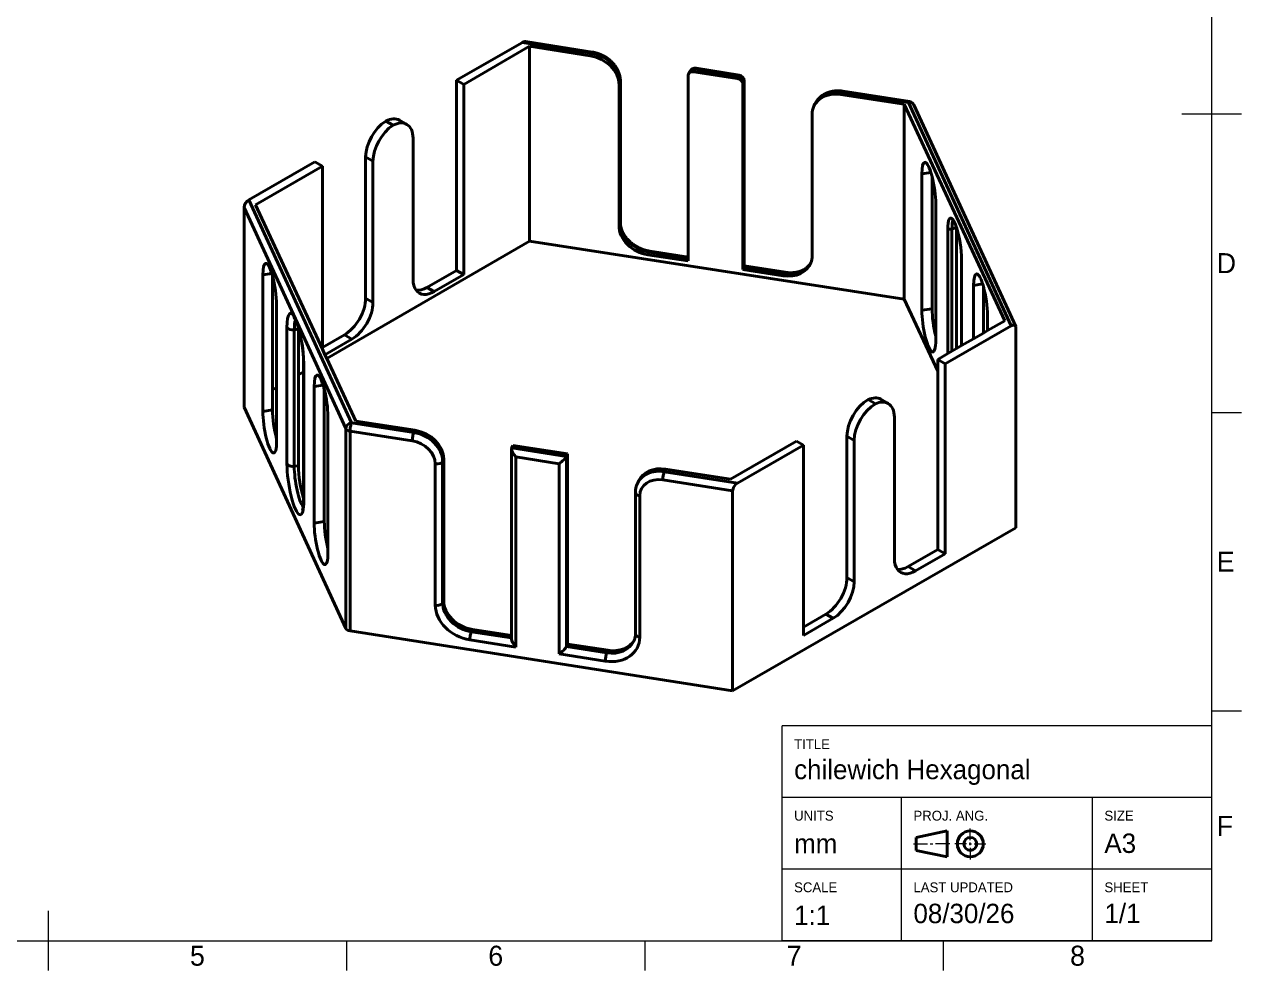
# Model space of a CAD drawing. Header units: millimetres. Extents: x 15 to 415, y 5 to 292.
# Drawn here: x 211 to 415, y 5 to 163.5 of the extents above; entities that cross this region are included whole.
import ezdxf

# ---------------------------------------------------------------- set-up
doc = ezdxf.new("R2010")
doc.units = ezdxf.units.MM
doc.layers.add('Border', color=7, linetype='Continuous')
doc.layers.add('Geometries', color=7, linetype='Continuous')
doc.styles.add('Shapr0', font='txt', dxfattribs={"height": 3.3495})
doc.styles.add('Shapr10', font='txt', dxfattribs={"height": 3.3495})
doc.styles.add('Shapr11', font='txt', dxfattribs={"height": 3.3495})
doc.styles.add('Shapr13', font='txt', dxfattribs={"height": 3.3495})
doc.styles.add('Shapr14', font='txt', dxfattribs={"height": 3.3495})
doc.styles.add('Shapr2', font='txt', dxfattribs={"height": 3.3495})
doc.styles.add('Shapr3', font='txt', dxfattribs={"height": 3.3495})
doc.styles.add('Shapr4', font='txt', dxfattribs={"height": 3.3495})
doc.styles.add('Shapr40', font='txt', dxfattribs={"height": 3.3495})
doc.styles.add('Shapr5', font='txt', dxfattribs={"height": 3.3495})
doc.styles.add('Shapr6', font='txt', dxfattribs={"height": 3.3495})
doc.styles.add('Shapr7', font='txt', dxfattribs={"height": 3.3495})
doc.styles.add('Shapr8', font='txt', dxfattribs={"height": 3.3495})
doc.styles.add('Shapr9', font='txt', dxfattribs={"height": 3.3495})

# ---------------------------------------------------------------- blocks, each defined once
blk = doc.blocks.new('*U19')
at = {"layer": 'Border', "linetype": 'Continuous', "lineweight": 15}
for p, q in [((410, 46), (338, 46)), ((338, 10), (338, 46)), ((410, 10), (410, 46)), ((410, 34), (338, 34)), ((358, 10), (358, 34)), ((390, 10), (390, 34)), ((369.53, 26.88), (369.53, 28.83)), ((360, 26.23), (362.38, 26.23)), ((362.82, 26.23), (363.25, 26.23)), ((366.07, 26.23), (363.68, 26.23)), ((368.88, 26.23), (366.93, 26.23)), ((369.32, 26.23), (369.75, 26.23)), ((369.53, 26.02), (369.53, 26.45)), ((369.53, 25.58), (369.53, 23.63)), ((370.18, 26.23), (372.13, 26.23)), ((410, 22), (338, 22)), ((410, 10), (338, 10))]:
    blk.add_line(p, q, dxfattribs=at)
at = {"layer": 'Border', "linetype": 'Continuous', "lineweight": 40}
for p, q in [((360.43, 27.32), (365.63, 28.4)), ((360.43, 27.32), (360.43, 25.15)), ((365.63, 28.4), (365.63, 24.07)), ((360.43, 25.15), (365.63, 24.07))]:
    blk.add_line(p, q, dxfattribs=at)
for radius in [2.17, 1.08]:
    blk.add_circle((369.53, 26.23), radius, dxfattribs=at)

msp = doc.modelspace()

# ---------------------------------------------------------------- linework, layer by layer
at = {"layer": 'Border', "linetype": 'Continuous', "lineweight": 15}
for p, q in [((410, 10), (410, 287)), ((405, 148.5), (415, 148.5)), ((410, 98.5), (415, 98.5)), ((410, 48.5), (415, 48.5)), ((215, 15), (215, 5)), ((20, 10), (410, 10)), ((265, 10), (265, 5)), ((315, 10), (315, 5)), ((365, 10), (365, 5))]:
    msp.add_line(p, q, dxfattribs=at)
at = {"layer": 'Geometries', "linetype": 'Continuous', "lineweight": 40}
for p, q in [((294.483, 160.485), (283.431, 154.132)), ((295.677, 159.818), (284.627, 153.438)), ((306.029, 158.683), (294.483, 160.485)), ((306.184, 158.854), (294.967, 160.605)), ((305.826, 158.248), (295.677, 159.818)), ((295.677, 159.818), (295.677, 127.158)), ((305.826, 158.248), (306.029, 158.683)), ((322.5, 155.578), (322.306, 155.164)), ((323.406, 155.971), (323.212, 155.558)), ((330.457, 154.437), (323.212, 155.558)), ((330.646, 154.841), (323.406, 155.971)), ((330.8, 155.013), (323.56, 156.142)), ((283.431, 154.132), (284.627, 153.438)), ((283.431, 154.132), (283.431, 122.289)), ((284.627, 153.438), (284.627, 121.595)), ((310.856, 153.847), (310.655, 153.418)), ((310.655, 153.418), (310.655, 129.74)), ((310.856, 130.169), (310.856, 153.847)), ((310.891, 130.319), (310.891, 153.998)), ((322.247, 124.504), (322.247, 154.891)), ((330.457, 154.437), (330.646, 154.841)), ((331.611, 153.874), (331.423, 153.471)), ((331.423, 122.444), (331.423, 153.471)), ((331.611, 122.847), (331.611, 153.874)), ((331.646, 123.037), (331.646, 154.025)), ((348.022, 152.129), (347.844, 151.748)), ((358.462, 150.105), (347.844, 151.748)), ((359.162, 150.391), (348.022, 152.129)), ((359.316, 150.562), (348.177, 152.301)), ((343.494, 150.167), (343.313, 149.779)), ((358.462, 150.105), (358.462, 117.445)), ((375.285, 113.856), (358.462, 150.105)), ((376.361, 113.005), (359.162, 150.391)), ((377.13, 112.909), (360.07, 149.992)), ((272.783, 146.595), (271.561, 147.304)), ((275.109, 146.744), (273.892, 147.45)), ((343.014, 148.412), (343.014, 124.734)), ((276.142, 120.778), (276.142, 144.457)), ((269.424, 140.578), (268.195, 141.291)), ((268.195, 117.613), (268.195, 141.291)), ((259.691, 140.486), (248.639, 134.133)), ((260.939, 139.762), (249.715, 133.282)), ((259.691, 140.486), (260.939, 139.762)), ((260.939, 139.762), (260.939, 109.36)), ((269.424, 116.9), (269.424, 140.578)), ((362.919, 138.698), (361.406, 138.466)), ((361.406, 138.466), (361.406, 115.604)), ((363.125, 137.982), (363.125, 115.868)), ((256.421, 114.153), (247.821, 132.846)), ((247.821, 132.846), (247.821, 99.37)), ((248.639, 134.133), (265.838, 96.747)), ((249.715, 133.282), (260.939, 109.097)), ((363.735, 133.458), (363.735, 111.29)), ((310.655, 129.74), (310.856, 130.169)), ((366.458, 129.235), (365.741, 129.125)), ((365.741, 129.125), (365.741, 108.345)), ((366.458, 108.759), (366.458, 129.235)), ((367.201, 109.188), (367.201, 129.521)), ((295.677, 127.158), (261.669, 107.524)), ((358.462, 117.445), (295.677, 127.158)), ((315.683, 125.333), (315.485, 124.91)), ((315.485, 124.91), (322.247, 123.864)), ((322.247, 124.308), (315.683, 125.333)), ((322.247, 124.504), (315.837, 125.504)), ((322.247, 124.308), (322.247, 124.504)), ((322.247, 123.864), (322.247, 124.308)), ((331.611, 122.847), (331.423, 122.444)), ((338.184, 121.398), (331.423, 122.444)), ((338.369, 121.792), (331.611, 122.847)), ((338.523, 121.964), (331.646, 123.037)), ((331.646, 122.969), (331.646, 123.037)), ((368.07, 124.117), (368.07, 109.69)), ((252.467, 121.761), (250.966, 121.531)), ((250.966, 121.531), (250.966, 98.669)), ((252.595, 102.284), (252.595, 121.33)), ((283.431, 122.289), (278.471, 119.437)), ((284.627, 121.595), (279.677, 118.737)), ((283.431, 122.289), (284.627, 121.595)), ((338.184, 121.398), (338.369, 121.792)), ((278.471, 119.437), (279.677, 118.737)), ((371.59, 120.016), (370.076, 119.784)), ((370.076, 119.784), (370.076, 110.848)), ((371.724, 119.565), (371.724, 111.8)), ((253.276, 116.52), (253.276, 102.678)), ((268.195, 117.613), (269.424, 116.9)), ((364.061, 105.381), (358.462, 117.445)), ((363.125, 115.868), (361.406, 115.604)), ((372.405, 114.775), (372.405, 112.193)), ((255.009, 89.88), (255.009, 112.745)), ((256.93, 112.44), (256.232, 112.333)), ((256.232, 112.333), (256.232, 89.471)), ((264.872, 95.782), (256.421, 114.153)), ((256.93, 104.787), (256.93, 112.44)), ((365.309, 106.652), (376.361, 113.005)), ((372.405, 112.193), (375.285, 113.856)), ((377.179, 112.658), (377.179, 79.182)), ((260.939, 109.36), (264.652, 111.494)), ((261.37, 108.168), (265.889, 110.776)), ((265.889, 110.776), (264.652, 111.494)), ((363.735, 111.29), (363.735, 110.596)), ((368.07, 109.69), (370.076, 110.848)), ((370.076, 110.848), (371.724, 111.8)), ((371.724, 111.8), (372.405, 112.193)), ((260.939, 109.36), (260.939, 109.097)), ((260.939, 109.097), (261.37, 108.168)), ((261.37, 108.168), (261.669, 107.524)), ((364.061, 107.375), (365.741, 108.345)), ((365.741, 108.345), (366.458, 108.759)), ((366.458, 108.759), (367.201, 109.188)), ((367.201, 109.188), (368.07, 109.69)), ((257.799, 106.765), (257.799, 105.289)), ((257.832, 106.617), (257.832, 83.755)), ((261.669, 107.524), (266.538, 97.033)), ((364.061, 107.375), (365.309, 106.652)), ((364.061, 105.381), (364.061, 107.375)), ((365.309, 106.652), (365.309, 74.808)), ((257.799, 105.289), (256.93, 104.787)), ((256.93, 89.578), (256.93, 104.787)), ((257.799, 105.289), (257.799, 84.14)), ((364.061, 75.532), (364.061, 105.381)), ((253.276, 102.678), (252.595, 102.284)), ((252.595, 98.919), (252.595, 102.284)), ((253.276, 102.678), (253.276, 94.096)), ((261.067, 103.068), (259.565, 102.838)), ((259.565, 102.838), (259.565, 79.976)), ((261.265, 80.237), (261.265, 102.371)), ((352.394, 100.639), (353.616, 99.931)), ((355.77, 99.99), (354.543, 100.702)), ((247.821, 99.37), (264.872, 62.306)), ((252.595, 98.919), (250.966, 98.669)), ((261.875, 97.826), (261.875, 75.679)), ((265.838, 96.747), (276.27, 95.119)), ((266.538, 97.033), (276.448, 95.499)), ((356.805, 74.003), (356.805, 97.702)), ((253.276, 94.096), (253.276, 93.658)), ((264.872, 62.306), (264.872, 95.782)), ((276.009, 93.745), (265.577, 95.373)), ((265.577, 95.373), (265.577, 61.896)), ((276.27, 95.119), (276.448, 95.499)), ((348.858, 94.516), (348.858, 70.837)), ((350.073, 93.811), (348.858, 94.516)), ((292.646, 92.379), (292.646, 61.15)), ((292.869, 92.959), (292.681, 92.557)), ((292.681, 92.557), (301.852, 91.126)), ((292.869, 92.959), (302.045, 91.54)), ((329.323, 87.32), (340.373, 93.699)), ((330.517, 86.653), (341.569, 93.006)), ((340.373, 93.699), (341.569, 93.006)), ((341.569, 93.006), (341.569, 62.546)), ((350.073, 70.133), (350.073, 93.811)), ((279.87, 66.198), (279.87, 89.876)), ((281.278, 90.67), (281.097, 90.283)), ((281.097, 90.283), (281.097, 66.604)), ((281.278, 66.991), (281.278, 90.67)), ((293.385, 91.033), (293.385, 59.19)), ((300.626, 89.903), (293.385, 91.033)), ((300.626, 58.06), (300.626, 89.903)), ((302.045, 91.54), (301.852, 91.126)), ((301.852, 91.126), (301.852, 59.283)), ((302.045, 91.54), (302.045, 59.696)), ((256.93, 89.578), (256.232, 89.471)), ((318.466, 88.999), (318.263, 88.565)), ((318.263, 88.565), (330.517, 86.653)), ((318.466, 88.999), (329.323, 87.32)), ((313.935, 87.031), (313.735, 86.603)), ((329.699, 85.366), (318.002, 87.191)), ((257.799, 84.14), (257.799, 83.903)), ((257.799, 83.903), (257.799, 83.902)), ((313.402, 85.085), (313.402, 61.407)), ((314.141, 84.528), (314.141, 60.85)), ((329.699, 85.366), (329.699, 51.89)), ((261.265, 80.237), (259.565, 79.976)), ((329.699, 51.89), (377.179, 79.182)), ((261.875, 75.679), (261.875, 74.964)), ((359.111, 72.674), (364.061, 75.532)), ((364.061, 75.532), (365.309, 74.808)), ((365.309, 74.808), (360.348, 71.957)), ((359.111, 72.674), (360.348, 71.957)), ((348.858, 70.837), (350.073, 70.133)), ((281.097, 66.604), (281.278, 66.991)), ((345.323, 64.713), (341.569, 62.546)), ((341.569, 61.162), (346.529, 64.014)), ((346.529, 64.014), (345.323, 64.713)), ((265.577, 61.896), (329.699, 51.89)), ((286.108, 62.162), (285.924, 61.769)), ((285.924, 61.769), (292.646, 60.72)), ((292.646, 61.15), (286.108, 62.162)), ((341.569, 62.546), (341.569, 61.162)), ((293.385, 59.19), (285.663, 60.395)), ((292.646, 61.15), (292.646, 60.72)), ((292.646, 60.72), (292.646, 60.535)), ((302.045, 59.696), (301.852, 59.283)), ((301.852, 59.283), (308.609, 58.228)), ((302.045, 59.696), (308.807, 58.65)), ((308.348, 56.854), (300.626, 58.06)), ((308.609, 58.228), (308.807, 58.65))]:
    msp.add_line(p, q, dxfattribs=at)
at = {"layer": 'Geometries', "linetype": 'Continuous', "lineweight": 40, "flags": 128}
for points in [[(310.891, 153.998), (310.891, 154.015), (310.891, 154.045), (310.89, 154.074), (310.889, 154.104), (310.888, 154.134), (310.887, 154.163), (310.886, 154.193), (310.884, 154.222), (310.882, 154.252), (310.88, 154.282), (310.878, 154.311), (310.875, 154.341), (310.873, 154.371), (310.87, 154.4), (310.866, 154.43), (310.863, 154.46), (310.859, 154.49), (310.855, 154.519), (310.851, 154.549), (310.847, 154.579), (310.842, 154.609), (310.837, 154.639), (310.832, 154.668), (310.827, 154.698), (310.821, 154.728), (310.815, 154.758), (310.809, 154.788), (310.803, 154.817), (310.796, 154.847), (310.79, 154.877), (310.783, 154.907), (310.776, 154.936), (310.768, 154.966), (310.761, 154.996), (310.753, 155.025), (310.745, 155.055), (310.736, 155.085), (310.728, 155.114), (310.719, 155.144), (310.71, 155.174), (310.701, 155.203), (310.692, 155.233), (310.682, 155.262), (310.672, 155.292), (310.662, 155.321), (310.652, 155.35), (310.641, 155.38), (310.63, 155.409), (310.619, 155.438), (310.608, 155.468), (310.597, 155.497), (310.585, 155.526), (310.573, 155.555), (310.561, 155.584), (310.549, 155.613), (310.536, 155.642), (310.523, 155.671), (310.51, 155.7), (310.497, 155.729), (310.484, 155.758), (310.47, 155.787), (310.456, 155.815), (310.442, 155.844), (310.428, 155.872), (310.414, 155.901), (310.399, 155.929), (310.384, 155.958), (310.369, 155.986), (310.354, 156.014), (310.338, 156.042), (310.323, 156.07), (310.307, 156.098), (310.29, 156.126), (310.274, 156.154), (310.258, 156.182), (310.241, 156.21), (310.224, 156.237), (310.207, 156.265), (310.189, 156.293), (310.172, 156.32), (310.154, 156.347), (310.136, 156.375), (310.118, 156.402), (310.1, 156.429), (310.081, 156.456), (310.063, 156.483), (310.044, 156.509), (310.024, 156.536), (310.005, 156.563), (309.986, 156.589), (309.966, 156.616), (309.946, 156.642), (309.926, 156.668), (309.906, 156.694), (309.885, 156.72), (309.865, 156.746), (309.844, 156.772), (309.823, 156.798), (309.802, 156.823), (309.781, 156.849), (309.759, 156.874), (309.737, 156.899), (309.716, 156.925), (309.694, 156.95), (309.671, 156.975), (309.649, 156.999), (309.626, 157.024), (309.604, 157.049), (309.581, 157.073), (309.558, 157.097), (309.535, 157.122), (309.511, 157.146), (309.488, 157.17), (309.464, 157.194), (309.44, 157.217), (309.416, 157.241), (309.392, 157.264), (309.367, 157.288), (309.343, 157.311), (309.318, 157.334), (309.293, 157.357), (309.268, 157.38), (309.243, 157.403), (309.218, 157.425), (309.193, 157.448), (309.167, 157.47), (309.141, 157.492), (309.115, 157.514), (309.089, 157.536), (309.063, 157.558), (309.037, 157.579), (309.011, 157.601), (308.984, 157.622), (308.957, 157.643), (308.93, 157.664), (308.903, 157.685), (308.876, 157.706), (308.849, 157.726), (308.822, 157.747), (308.794, 157.767), (308.766, 157.787), (308.739, 157.807), (308.711, 157.827), (308.683, 157.847), (308.654, 157.866), (308.626, 157.886), (308.598, 157.905), (308.569, 157.924), (308.541, 157.943), (308.512, 157.961), (308.483, 157.98), (308.454, 157.998), (308.425, 158.017), (308.396, 158.035), (308.366, 158.053), (308.337, 158.07), (308.307, 158.088), (308.278, 158.106), (308.248, 158.123), (308.218, 158.14), (308.188, 158.157), (308.158, 158.174), (308.128, 158.19), (308.098, 158.207), (308.067, 158.223), (308.037, 158.239), (308.006, 158.255), (307.976, 158.271), (307.945, 158.286), (307.914, 158.302), (307.883, 158.317), (307.852, 158.332), (307.821, 158.347), (307.79, 158.361), (307.759, 158.376), (307.727, 158.39), (307.696, 158.405), (307.664, 158.419), (307.633, 158.432), (307.601, 158.446), (307.569, 158.459), (307.537, 158.473), (307.506, 158.486), (307.474, 158.499), (307.442, 158.511), (307.41, 158.524), (307.377, 158.536), (307.345, 158.548), (307.313, 158.56), (307.281, 158.572), (307.248, 158.584), (307.216, 158.595), (307.183, 158.606), (307.151, 158.617), (307.118, 158.628), (307.085, 158.639), (307.053, 158.649), (307.02, 158.66), (306.987, 158.67), (306.954, 158.68), (306.921, 158.689), (306.888, 158.699), (306.855, 158.708), (306.822, 158.717), (306.789, 158.726), (306.756, 158.735), (306.723, 158.744), (306.69, 158.752), (306.657, 158.76), (306.623, 158.768), (306.59, 158.776), (306.557, 158.783), (306.524, 158.791), (306.49, 158.798), (306.457, 158.805), (306.423, 158.812), (306.39, 158.818), (306.357, 158.825), (306.323, 158.831), (306.29, 158.837), (306.256, 158.842), (306.223, 158.848), (306.191, 158.853), (306.184, 158.854)], [(348.177, 152.301), (348.158, 152.304), (348.124, 152.309), (348.091, 152.314), (348.057, 152.318), (348.024, 152.323), (347.99, 152.327), (347.957, 152.331), (347.923, 152.335), (347.889, 152.338), (347.856, 152.342), (347.822, 152.345), (347.789, 152.348), (347.755, 152.351), (347.722, 152.353), (347.688, 152.355), (347.655, 152.358), (347.621, 152.36), (347.588, 152.361), (347.554, 152.363), (347.521, 152.364), (347.488, 152.365), (347.454, 152.366), (347.421, 152.367), (347.388, 152.367), (347.354, 152.368), (347.321, 152.368), (347.288, 152.368), (347.255, 152.367), (347.221, 152.367), (347.188, 152.366), (347.155, 152.365), (347.122, 152.364), (347.089, 152.363), (347.056, 152.361), (347.023, 152.359), (346.99, 152.358), (346.958, 152.355), (346.925, 152.353), (346.892, 152.35), (346.859, 152.348), (346.827, 152.345), (346.794, 152.341), (346.762, 152.338), (346.729, 152.334), (346.697, 152.33), (346.664, 152.326), (346.632, 152.322), (346.6, 152.318), (346.568, 152.313), (346.536, 152.308), (346.504, 152.303), (346.472, 152.298), (346.44, 152.292), (346.408, 152.287), (346.377, 152.281), (346.345, 152.275), (346.313, 152.268), (346.282, 152.262), (346.251, 152.255), (346.219, 152.248), (346.188, 152.241), (346.157, 152.234), (346.126, 152.226), (346.095, 152.219), (346.064, 152.211), (346.033, 152.203), (346.003, 152.194), (345.972, 152.186), (345.942, 152.177), (345.911, 152.168), (345.881, 152.159), (345.851, 152.15), (345.821, 152.14), (345.791, 152.13), (345.761, 152.12), (345.731, 152.11), (345.702, 152.1), (345.672, 152.09), (345.643, 152.079), (345.614, 152.068), (345.585, 152.057), (345.556, 152.046), (345.527, 152.034), (345.498, 152.022), (345.469, 152.011), (345.441, 151.999), (345.412, 151.986), (345.384, 151.974), (345.356, 151.961), (345.328, 151.949), (345.3, 151.936), (345.272, 151.922), (345.245, 151.909), (345.217, 151.895), (345.19, 151.882), (345.162, 151.868), (345.135, 151.854), (345.108, 151.839), (345.082, 151.825), (345.055, 151.81), (345.029, 151.796), (345.002, 151.781), (344.976, 151.765), (344.95, 151.75), (344.924, 151.735), (344.898, 151.719), (344.873, 151.703), (344.847, 151.687), (344.822, 151.671), (344.797, 151.654), (344.772, 151.638), (344.747, 151.621), (344.722, 151.604), (344.698, 151.587), (344.673, 151.57), (344.649, 151.552), (344.625, 151.535), (344.601, 151.517), (344.578, 151.499), (344.554, 151.481), (344.531, 151.463), (344.508, 151.445), (344.485, 151.426), (344.462, 151.407), (344.439, 151.389), (344.417, 151.37), (344.394, 151.35), (344.372, 151.331), (344.35, 151.312), (344.328, 151.292), (344.307, 151.272), (344.285, 151.252), (344.264, 151.232), (344.243, 151.212), (344.222, 151.192), (344.201, 151.171), (344.181, 151.15), (344.16, 151.13), (344.14, 151.109), (344.12, 151.088), (344.1, 151.066), (344.081, 151.045), (344.061, 151.023), (344.042, 151.002), (344.023, 150.98), (344.004, 150.958), (343.986, 150.936), (343.967, 150.914), (343.949, 150.892), (343.931, 150.869), (343.913, 150.847), (343.895, 150.824), (343.878, 150.801), (343.86, 150.778), (343.843, 150.755), (343.826, 150.732), (343.81, 150.708), (343.793, 150.685), (343.777, 150.661), (343.761, 150.638), (343.745, 150.614), (343.729, 150.59), (343.714, 150.566), (343.698, 150.542), (343.683, 150.517), (343.668, 150.493), (343.654, 150.468), (343.639, 150.444), (343.625, 150.419), (343.611, 150.394), (343.597, 150.369), (343.583, 150.344), (343.57, 150.319), (343.557, 150.294), (343.544, 150.268), (343.531, 150.243), (343.518, 150.217), (343.509, 150.198)], [(343.509, 150.198), (343.506, 150.192), (343.494, 150.167)], [(315.837, 125.504), (315.821, 125.507), (315.788, 125.512), (315.756, 125.518), (315.724, 125.523), (315.691, 125.529), (315.659, 125.535), (315.626, 125.541), (315.594, 125.547), (315.561, 125.554), (315.529, 125.561), (315.496, 125.567), (315.464, 125.574), (315.431, 125.582), (315.399, 125.589), (315.367, 125.597), (315.334, 125.604), (315.302, 125.612), (315.269, 125.62), (315.237, 125.629), (315.205, 125.637), (315.172, 125.646), (315.14, 125.655), (315.108, 125.664), (315.075, 125.673), (315.043, 125.682), (315.011, 125.691), (314.979, 125.701), (314.947, 125.711), (314.915, 125.721), (314.883, 125.731), (314.851, 125.742), (314.819, 125.752), (314.787, 125.763), (314.755, 125.774), (314.723, 125.785), (314.691, 125.796), (314.659, 125.807), (314.627, 125.819), (314.596, 125.831), (314.564, 125.842), (314.532, 125.854), (314.501, 125.867), (314.469, 125.879), (314.438, 125.892), (314.407, 125.904), (314.375, 125.917), (314.344, 125.93), (314.313, 125.943), (314.282, 125.957), (314.251, 125.97), (314.22, 125.984), (314.189, 125.998), (314.158, 126.012), (314.127, 126.026), (314.096, 126.04), (314.066, 126.055), (314.035, 126.069), (314.005, 126.084), (313.974, 126.099), (313.944, 126.114), (313.914, 126.129), (313.884, 126.145), (313.854, 126.16), (313.824, 126.176), (313.794, 126.192), (313.764, 126.208), (313.734, 126.224), (313.704, 126.24), (313.675, 126.257), (313.645, 126.274), (313.616, 126.29), (313.587, 126.307), (313.558, 126.324), (313.529, 126.341), (313.5, 126.359), (313.471, 126.376), (313.442, 126.394), (313.413, 126.411), (313.385, 126.429), (313.356, 126.447), (313.328, 126.465), (313.3, 126.484), (313.272, 126.502), (313.244, 126.521), (313.216, 126.539), (313.188, 126.558), (313.161, 126.577), (313.133, 126.596), (313.106, 126.616), (313.078, 126.635), (313.051, 126.654), (313.024, 126.674), (312.997, 126.694), (312.97, 126.714), (312.944, 126.733), (312.917, 126.754), (312.891, 126.774), (312.865, 126.794), (312.838, 126.815), (312.812, 126.835), (312.787, 126.856), (312.761, 126.877), (312.735, 126.898), (312.71, 126.919), (312.684, 126.94), (312.659, 126.961), (312.634, 126.982), (312.609, 127.004), (312.585, 127.025), (312.56, 127.047), (312.536, 127.069), (312.511, 127.091), (312.487, 127.113), (312.463, 127.135), (312.439, 127.157), (312.415, 127.18), (312.392, 127.202), (312.369, 127.225), (312.345, 127.247), (312.322, 127.27), (312.299, 127.293), (312.276, 127.316), (312.254, 127.339), (312.231, 127.362), (312.209, 127.385), (312.187, 127.408), (312.165, 127.431), (312.143, 127.455), (312.121, 127.478), (312.1, 127.502), (312.079, 127.526), (312.057, 127.55), (312.037, 127.573), (312.016, 127.597), (311.995, 127.621), (311.975, 127.646), (311.954, 127.67), (311.934, 127.694), (311.914, 127.718), (311.894, 127.743), (311.875, 127.767), (311.855, 127.792), (311.836, 127.816), (311.817, 127.841), (311.798, 127.866), (311.779, 127.891), (311.761, 127.915), (311.742, 127.94), (311.724, 127.965), (311.706, 127.99), (311.688, 128.016), (311.671, 128.041), (311.653, 128.066), (311.636, 128.091), (311.619, 128.117), (311.602, 128.142), (311.585, 128.168), (311.569, 128.193), (311.552, 128.219), (311.536, 128.244), (311.52, 128.27), (311.505, 128.296), (311.489, 128.321), (311.474, 128.347), (311.458, 128.373), (311.443, 128.399), (311.428, 128.425), (311.414, 128.451), (311.399, 128.477), (311.385, 128.503), (311.371, 128.529), (311.357, 128.555), (311.344, 128.581), (311.33, 128.607), (311.317, 128.633), (311.304, 128.66), (311.291, 128.686), (311.278, 128.712), (311.266, 128.738), (311.253, 128.765), (311.241, 128.791), (311.229, 128.818), (311.218, 128.844), (311.206, 128.87), (311.195, 128.897), (311.184, 128.923), (311.173, 128.95), (311.162, 128.976), (311.152, 129.003), (311.142, 129.029), (311.131, 129.056), (311.122, 129.082), (311.112, 129.109), (311.102, 129.135), (311.093, 129.162), (311.084, 129.189), (311.075, 129.215), (311.067, 129.242), (311.058, 129.268), (311.05, 129.295), (311.042, 129.322), (311.034, 129.348), (311.026, 129.375), (311.019, 129.402), (311.012, 129.428), (311.005, 129.455), (310.998, 129.481), (310.991, 129.508), (310.985, 129.535), (310.979, 129.561), (310.973, 129.588), (310.967, 129.614), (310.961, 129.641), (310.956, 129.667), (310.951, 129.694), (310.946, 129.72), (310.941, 129.747), (310.937, 129.773), (310.933, 129.8), (310.928, 129.826), (310.925, 129.853), (310.921, 129.879), (310.917, 129.906), (310.914, 129.932), (310.911, 129.958), (310.908, 129.985), (310.906, 130.011), (310.903, 130.037), (310.901, 130.064), (310.899, 130.09), (310.897, 130.116), (310.896, 130.142), (310.894, 130.169), (310.893, 130.195), (310.892, 130.221), (310.892, 130.247), (310.891, 130.273), (310.891, 130.299), (310.891, 130.319)], [(342.802, 123.57), (342.79, 123.549), (342.777, 123.527), (342.764, 123.506), (342.751, 123.484), (342.738, 123.463), (342.724, 123.441), (342.711, 123.42), (342.697, 123.399), (342.683, 123.378), (342.668, 123.357), (342.654, 123.336), (342.639, 123.315), (342.624, 123.295), (342.609, 123.274), (342.594, 123.254), (342.578, 123.234), (342.563, 123.214), (342.547, 123.194), (342.531, 123.174), (342.514, 123.155), (342.498, 123.135), (342.481, 123.116), (342.465, 123.097), (342.448, 123.077), (342.431, 123.058), (342.413, 123.04), (342.396, 123.021), (342.378, 123.002), (342.36, 122.984), (342.342, 122.966), (342.324, 122.947), (342.306, 122.929), (342.287, 122.912), (342.268, 122.894), (342.249, 122.876), (342.23, 122.859), (342.211, 122.841), (342.192, 122.824), (342.172, 122.807), (342.152, 122.79), (342.132, 122.774), (342.112, 122.757), (342.092, 122.741), (342.072, 122.724), (342.051, 122.708), (342.03, 122.692), (342.009, 122.676), (341.988, 122.66), (341.967, 122.645), (341.946, 122.629), (341.924, 122.614), (341.903, 122.599), (341.881, 122.584), (341.859, 122.569), (341.837, 122.554), (341.814, 122.54), (341.792, 122.525), (341.769, 122.511), (341.747, 122.497), (341.724, 122.483), (341.701, 122.469), (341.678, 122.456), (341.654, 122.442), (341.631, 122.429), (341.607, 122.416), (341.583, 122.403), (341.559, 122.39), (341.535, 122.377), (341.511, 122.364), (341.487, 122.352), (341.462, 122.34), (341.438, 122.328), (341.413, 122.316), (341.388, 122.304), (341.363, 122.292), (341.338, 122.281), (341.313, 122.27), (341.287, 122.258), (341.262, 122.247), (341.236, 122.237), (341.21, 122.226), (341.185, 122.215), (341.158, 122.205), (341.132, 122.195), (341.106, 122.185), (341.08, 122.175), (341.053, 122.165), (341.026, 122.156), (341, 122.146), (340.973, 122.137), (340.946, 122.128), (340.919, 122.119), (340.891, 122.11), (340.864, 122.102), (340.836, 122.093), (340.809, 122.085), (340.781, 122.077), (340.753, 122.069), (340.725, 122.062), (340.697, 122.054), (340.669, 122.047), (340.641, 122.039), (340.612, 122.032), (340.584, 122.025), (340.555, 122.019), (340.527, 122.012), (340.498, 122.006), (340.469, 122), (340.44, 121.994), (340.411, 121.988), (340.382, 121.982), (340.353, 121.977), (340.323, 121.971), (340.294, 121.966), (340.264, 121.961), (340.235, 121.956), (340.205, 121.952), (340.175, 121.947), (340.145, 121.943), (340.115, 121.939), (340.085, 121.935), (340.055, 121.931), (340.025, 121.928), (339.994, 121.924), (339.964, 121.921), (339.934, 121.918), (339.903, 121.915), (339.872, 121.912), (339.842, 121.91), (339.811, 121.907), (339.78, 121.905), (339.749, 121.903), (339.718, 121.901), (339.687, 121.9), (339.656, 121.898), (339.625, 121.897), (339.594, 121.896), (339.563, 121.895), (339.531, 121.894), (339.5, 121.894), (339.468, 121.893), (339.437, 121.893), (339.405, 121.893), (339.374, 121.893), (339.342, 121.894), (339.31, 121.894), (339.279, 121.895), (339.247, 121.896), (339.215, 121.897), (339.183, 121.898), (339.151, 121.9), (339.119, 121.901), (339.087, 121.903), (339.055, 121.905), (339.023, 121.907), (338.991, 121.91), (338.959, 121.912), (338.927, 121.915), (338.894, 121.918), (338.862, 121.921), (338.83, 121.924), (338.798, 121.928), (338.765, 121.931), (338.733, 121.935), (338.701, 121.939), (338.668, 121.943), (338.636, 121.947), (338.604, 121.952), (338.571, 121.957), (338.539, 121.962), (338.523, 121.964)], [(256.191, 114.379), (256.191, 114.379), (256.191, 114.379), (256.192, 114.378), (256.192, 114.377), (256.193, 114.377), (256.194, 114.376), (256.195, 114.375), (256.196, 114.373), (256.198, 114.372), (256.199, 114.37), (256.201, 114.368), (256.203, 114.366), (256.204, 114.364), (256.207, 114.361), (256.209, 114.359), (256.211, 114.356), (256.214, 114.353), (256.216, 114.349), (256.219, 114.346), (256.222, 114.342), (256.225, 114.338), (256.228, 114.334), (256.231, 114.33), (256.235, 114.325), (256.238, 114.32), (256.242, 114.315), (256.246, 114.31), (256.249, 114.304), (256.253, 114.298), (256.257, 114.292), (256.262, 114.286), (256.266, 114.28), (256.27, 114.273), (256.275, 114.266), (256.28, 114.259), (256.284, 114.251), (256.289, 114.243), (256.294, 114.236), (256.299, 114.227), (256.304, 114.219), (256.309, 114.21), (256.315, 114.201), (256.32, 114.192), (256.326, 114.183), (256.331, 114.173), (256.337, 114.163), (256.342, 114.153), (256.348, 114.143), (256.354, 114.132), (256.36, 114.121), (256.366, 114.11), (256.372, 114.099), (256.378, 114.087), (256.385, 114.075), (256.391, 114.063), (256.397, 114.051), (256.404, 114.038), (256.41, 114.025), (256.417, 114.012), (256.423, 113.999), (256.43, 113.985), (256.437, 113.971), (256.438, 113.969)], [(256.438, 113.969), (256.444, 113.957), (256.451, 113.943), (256.457, 113.929), (256.464, 113.914), (256.471, 113.899), (256.478, 113.884), (256.485, 113.868), (256.493, 113.852), (256.5, 113.836), (256.507, 113.82), (256.514, 113.804), (256.522, 113.787), (256.529, 113.77), (256.536, 113.753), (256.544, 113.736), (256.551, 113.718), (256.559, 113.701), (256.566, 113.683), (256.574, 113.664), (256.581, 113.646), (256.589, 113.627), (256.596, 113.608), (256.604, 113.589), (256.612, 113.57), (256.62, 113.551), (256.627, 113.531), (256.635, 113.511), (256.643, 113.491), (256.651, 113.47), (256.658, 113.45), (256.666, 113.429), (256.674, 113.408), (256.682, 113.387), (256.69, 113.365), (256.698, 113.344), (256.706, 113.322), (256.713, 113.3), (256.721, 113.278), (256.729, 113.256), (256.737, 113.233), (256.745, 113.21), (256.753, 113.187), (256.761, 113.164), (256.769, 113.141), (256.777, 113.117), (256.785, 113.094), (256.793, 113.07), (256.801, 113.046), (256.809, 113.022), (256.817, 112.997), (256.825, 112.973), (256.833, 112.948), (256.841, 112.923), (256.849, 112.898), (256.857, 112.873), (256.865, 112.847), (256.873, 112.822), (256.881, 112.796), (256.889, 112.77), (256.897, 112.744), (256.905, 112.717), (256.913, 112.691), (256.921, 112.665), (256.929, 112.638), (256.932, 112.628)], [(256.932, 112.628), (256.937, 112.611), (256.944, 112.584), (256.952, 112.557), (256.96, 112.529), (256.968, 112.502), (256.976, 112.474), (256.984, 112.446), (256.992, 112.418), (257, 112.39), (257.007, 112.362), (257.015, 112.334), (257.023, 112.305), (257.031, 112.277), (257.039, 112.248), (257.046, 112.219), (257.054, 112.19), (257.062, 112.161), (257.069, 112.132), (257.077, 112.102), (257.085, 112.073), (257.092, 112.043), (257.1, 112.013), (257.107, 111.983), (257.115, 111.953), (257.123, 111.923), (257.13, 111.893), (257.138, 111.863), (257.145, 111.832), (257.153, 111.802), (257.16, 111.771), (257.167, 111.74), (257.175, 111.709), (257.182, 111.678), (257.189, 111.647), (257.197, 111.616), (257.204, 111.585), (257.211, 111.553), (257.218, 111.522), (257.225, 111.49), (257.233, 111.459), (257.24, 111.427), (257.247, 111.395), (257.254, 111.363), (257.261, 111.331), (257.268, 111.299), (257.275, 111.267), (257.282, 111.235), (257.289, 111.202), (257.296, 111.17), (257.302, 111.137), (257.309, 111.105), (257.316, 111.072), (257.323, 111.039), (257.329, 111.007), (257.336, 110.974), (257.343, 110.941), (257.349, 110.908), (257.356, 110.875), (257.362, 110.842), (257.369, 110.809), (257.375, 110.775), (257.382, 110.742), (257.388, 110.709), (257.394, 110.676), (257.4, 110.642), (257.407, 110.609), (257.413, 110.575), (257.419, 110.542), (257.425, 110.508), (257.431, 110.474), (257.437, 110.441), (257.443, 110.407), (257.449, 110.373), (257.455, 110.339), (257.461, 110.306), (257.467, 110.272), (257.473, 110.238), (257.478, 110.204), (257.484, 110.17), (257.49, 110.136), (257.495, 110.102), (257.501, 110.068), (257.506, 110.034), (257.512, 110), (257.517, 109.966), (257.523, 109.932), (257.528, 109.898), (257.533, 109.864), (257.539, 109.83), (257.544, 109.796), (257.549, 109.761), (257.554, 109.727), (257.559, 109.693), (257.564, 109.659), (257.569, 109.625), (257.574, 109.591), (257.579, 109.557), (257.584, 109.523), (257.589, 109.489), (257.593, 109.455), (257.598, 109.42), (257.603, 109.386), (257.607, 109.352), (257.612, 109.318), (257.616, 109.284), (257.621, 109.25), (257.625, 109.216), (257.629, 109.182), (257.633, 109.149), (257.638, 109.115), (257.642, 109.081), (257.646, 109.047), (257.65, 109.013), (257.654, 108.979), (257.658, 108.946), (257.662, 108.912), (257.666, 108.878), (257.67, 108.845), (257.673, 108.811), (257.677, 108.778), (257.681, 108.744), (257.684, 108.711), (257.688, 108.677), (257.691, 108.644), (257.695, 108.611), (257.698, 108.578), (257.701, 108.544), (257.705, 108.511), (257.708, 108.478), (257.711, 108.445), (257.714, 108.412), (257.717, 108.38), (257.72, 108.347), (257.723, 108.314), (257.726, 108.281), (257.729, 108.249), (257.732, 108.216), (257.734, 108.184), (257.737, 108.152), (257.74, 108.119), (257.742, 108.087), (257.745, 108.055), (257.747, 108.023), (257.749, 107.991), (257.752, 107.959), (257.754, 107.927), (257.756, 107.896), (257.758, 107.864), (257.76, 107.833), (257.763, 107.801), (257.765, 107.77), (257.766, 107.739), (257.768, 107.708), (257.77, 107.677), (257.772, 107.646), (257.774, 107.615), (257.775, 107.584), (257.777, 107.554), (257.778, 107.523), (257.78, 107.493), (257.781, 107.463), (257.783, 107.433), (257.784, 107.403), (257.785, 107.373), (257.786, 107.343), (257.788, 107.314), (257.789, 107.284), (257.79, 107.255), (257.791, 107.225), (257.792, 107.196), (257.793, 107.167), (257.793, 107.139), (257.794, 107.11), (257.795, 107.081), (257.795, 107.053), (257.796, 107.024), (257.797, 106.996), (257.797, 106.968), (257.797, 106.94), (257.798, 106.913), (257.798, 106.885), (257.798, 106.858), (257.799, 106.83), (257.799, 106.803), (257.799, 106.776), (257.799, 106.764)], [(257.728, 82.697), (257.727, 82.688), (257.724, 82.673), (257.722, 82.658), (257.72, 82.643), (257.717, 82.629), (257.715, 82.615), (257.712, 82.601), (257.71, 82.587), (257.708, 82.574), (257.705, 82.56), (257.703, 82.548), (257.7, 82.535), (257.698, 82.522), (257.695, 82.51), (257.693, 82.498), (257.691, 82.487), (257.688, 82.475), (257.686, 82.464), (257.683, 82.454), (257.681, 82.443), (257.678, 82.433), (257.676, 82.423), (257.674, 82.413), (257.671, 82.403), (257.669, 82.394), (257.667, 82.385), (257.664, 82.376), (257.662, 82.368), (257.66, 82.36), (257.658, 82.352), (257.655, 82.344), (257.653, 82.337), (257.651, 82.33), (257.649, 82.323), (257.647, 82.316), (257.645, 82.31), (257.643, 82.304), (257.641, 82.298), (257.639, 82.292), (257.637, 82.287), (257.635, 82.282), (257.634, 82.277), (257.632, 82.272), (257.63, 82.268), (257.629, 82.264), (257.627, 82.26), (257.626, 82.257), (257.625, 82.253), (257.623, 82.25), (257.622, 82.247), (257.621, 82.245), (257.62, 82.243), (257.619, 82.24), (257.618, 82.238), (257.618, 82.237), (257.617, 82.235), (257.616, 82.234), (257.616, 82.233), (257.615, 82.232), (257.615, 82.232), (257.615, 82.232), (257.615, 82.231)], [(313.146, 60.21), (313.146, 60.209), (313.138, 60.191)], [(313.163, 60.246), (313.157, 60.232), (313.146, 60.21)], [(313.226, 60.402), (313.224, 60.396), (313.215, 60.372), (313.206, 60.349), (313.196, 60.325), (313.187, 60.302), (313.177, 60.279), (313.167, 60.255), (313.163, 60.246)]]:
    msp.add_lwpolyline(points, dxfattribs=at)
at = {"layer": 'Geometries', "linetype": 'Continuous', "lineweight": 40}
for centre, radius, start, end in [((323.406, 155.154), 1, 81.12997, 154.91195), ((330.646, 154.025), 1, 0, 81.12997), ((359.162, 149.574), 1, 24.70376, 81.12997), ((258.149, 106.767), 0.35, 180.38526, 205.28291), ((316.966, 85.098), 3.565, 155.03155, 180.20387), ((246.855, 83.861), 10.944, 356.75078, 0.21677), ((258.149, 83.905), 0.35, 180.38523, 205.28291), ((251.474, 83.587), 6.316, 351.89934, 356.85695), ((310.514, 61.394), 2.888, 339.92055, 0.26398)]:
    msp.add_arc(centre, radius, start, end, dxfattribs=at)
for centre, major_axis, ratio, start_param, end_param in [((294.483, 159.668), (0.655, 0.866), 0.5667728, 0.2951846, 0.9273806), ((305.826, 154.165), (4.535, -2.105), 0.7886737, 0.3508761, 1.9216724), ((306.029, 157.866), (-0.154, -0.988), 0.213056, 3.1415927, 3.7737886), ((306.029, 154.6), (4.528, -2.12), 0.7882092, 0.353521, 1.9243173), ((323.212, 154.741), (0.907, -0.421), 0.7886737, 3.1389477, 3.4924687), ((323.212, 154.741), (0.907, -0.421), 0.7886737, 1.9216724, 3.1389477), ((323.406, 155.154), (-0.906, 0.424), 0.7882092, 5.06591, 6.2831853), ((323.406, 155.154), (0.154, 0.988), 0.213056, 6.2831853, 6.9153813), ((309.891, 153.998), (-1, 0), 0.5773503, 2.8775976, 3.1415924), ((330.457, 153.621), (-0.907, 0.421), 0.7886737, 3.4924687, 5.0632651), ((330.646, 154.025), (0.154, 0.988), 0.213056, 0, 0.632196), ((330.646, 154.025), (0.906, -0.424), 0.7882092, 0.353521, 1.9243173), ((330.646, 154.025), (1, 0), 0.5773503, 6.0191903, 6.2831853), ((347.844, 147.665), (-4.535, 2.105), 0.7886737, 5.0632651, 6.2805404), ((348.022, 148.047), (4.528, -2.12), 0.7882092, 1.9243173, 3.1415927), ((348.022, 151.313), (-0.154, -0.988), 0.213056, 3.1415927, 3.7737886), ((347.844, 147.665), (-4.535, 2.105), 0.7886737, 6.2805404, 6.6340614), ((359.162, 149.574), (-0.154, -0.988), 0.213056, 3.1415927, 3.7737886), ((359.162, 149.574), (0.908, 0.418), 0.7891372, 0, 1.2225652), ((271.738, 143.328), (-2.508, -4.325), 0.5786165, 3.9781119, 5.4988874), ((271.384, 143.124), (-2.508, -4.325), 0.5786165, 3.1415927, 3.8780702), ((272.606, 142.416), (-2.5, -4.33), 0.5773503, 3.1404948, 3.8769724), ((272.96, 142.62), (2.5, 4.33), 0.5773503, 0.8354214, 2.3561969), ((272.606, 142.416), (-2.5, -4.33), 0.5773503, 2.3561969, 3.1404948), ((362.57, 135.945), (-0.688, 4.447), 0.211325, 5.3468119, 7.2189979), ((362.57, 135.945), (-0.688, 4.447), 0.211325, 5.1552661, 5.3468119), ((362.57, 135.945), (-0.688, 4.447), 0.211325, 4.0864153, 5.1552661), ((248.639, 133.316), (0.655, 0.866), 0.5667728, 0.9273806, 2.4981769), ((366.906, 126.604), (-0.688, 4.447), 0.211325, 5.8924444, 7.2189979), ((367.613, 126.713), (-0.682, 4.448), 0.2095927, 0.3904604, 0.936093), ((366.906, 126.604), (-0.688, 4.447), 0.211325, 5.4291806, 5.8924444), ((315.485, 128.993), (4.535, -2.105), 0.7886737, 3.4924687, 5.0632651), ((309.891, 130.319), (-1, 0), 0.5773503, 2.8775976, 3.1415927), ((315.683, 129.415), (-4.528, 2.12), 0.7882092, 0.353521, 1.9243173), ((366.201, 129.793), (1, 0.004), 0.5779906, 4.9698936, 6.0008456), ((366.906, 126.604), (-0.688, 4.447), 0.211325, 5.3946979, 5.4291806), ((366.906, 126.604), (-0.688, 4.447), 0.211325, 4.0864153, 5.3946979), ((315.683, 124.516), (-0.154, -0.988), 0.213056, 3.1415887, 3.7737886), ((338.184, 125.481), (4.535, -2.105), 0.7886737, 0.0533437, 0.3508761), ((252.121, 119.009), (0.682, -4.448), 0.2095927, 2.2054997, 4.0776856), ((330.646, 122.181), (0.983, 0.842), 0.2175226, 5.8350898, 6.0990848), ((338.184, 125.481), (4.535, -2.105), 0.7886737, 5.0632651, 6.3349422), ((338.369, 125.875), (-4.528, 2.12), 0.7882092, 1.9243173, 3.0871909), ((338.184, 125.481), (4.535, -2.105), 0.7886737, 0.0517569, 0.0533437), ((252.121, 119.009), (0.682, -4.448), 0.2095927, 2.0874586, 2.2054997), ((252.121, 119.009), (0.682, -4.448), 0.2095927, 0.9451031, 2.0874586), ((279.677, 122.82), (2.5, 4.33), 0.5773503, 2.3561969, 2.8956194), ((338.369, 120.976), (-0.154, -0.988), 0.213056, 3.1415965, 3.7737886), ((371.241, 117.263), (-0.688, 4.447), 0.211325, 5.3468119, 7.2189979), ((278.471, 123.52), (2.508, 4.325), 0.5786165, 3.3864682, 3.928091), ((279.677, 122.82), (2.5, 4.33), 0.5773503, 2.8956194, 3.9269932), ((371.241, 117.263), (-0.688, 4.447), 0.211325, 5.2234611, 5.3468119), ((371.241, 117.263), (-0.688, 4.447), 0.211325, 4.0864153, 5.2234611), ((264.652, 115.576), (2.508, 4.325), 0.5786165, 3.928091, 5.4988874), ((265.889, 114.859), (2.5, 4.33), 0.5773503, 3.9269932, 5.4977896), ((256.421, 109.662), (-0.834, 5.436), 0.2095927, 5.6515501, 7.2192783), ((362.57, 113.083), (-0.688, 4.447), 0.211325, 0.9358126, 4.0864153), ((364.28, 113.346), (0.682, -4.448), 0.2095927, 4.0776856, 5.1604513), ((255.975, 112.893), (1, -0.001), 0.5797687, 3.4017557, 4.972552), ((257.387, 109.81), (0.682, -4.448), 0.2095927, 3.4737575, 4.0776856), ((256.421, 109.662), (-0.834, 5.436), 0.2095927, 4.0861285, 5.6515501), ((258.094, 109.919), (-0.688, 4.447), 0.211325, 0.8835068, 0.9358126), ((376.361, 112.188), (-0.655, -0.866), 0.5667728, 2.8464081, 4.0689732), ((376.361, 112.188), (-0.655, -0.866), 0.5667728, 2.4981769, 2.8464081), ((260.72, 100.316), (0.682, -4.448), 0.2095927, 2.2054997, 4.0776856), ((260.72, 100.316), (0.682, -4.448), 0.2095927, 2.0188734, 2.2054997), ((260.72, 100.316), (0.682, -4.448), 0.2095927, 0.9451031, 2.0188734), ((352.394, 96.557), (2.5, 4.33), 0.5773503, 0.7854006, 2.3561969), ((352.04, 96.373), (-2.5, -4.33), 0.5773503, 3.1404948, 3.8268258), ((353.262, 95.665), (2.508, 4.325), 0.5786165, 6.2831853, 6.9695163), ((353.262, 95.665), (2.508, 4.325), 0.5786165, 5.4988874, 6.2831853), ((252.121, 96.147), (0.682, -4.448), 0.2095927, 4.0776856, 7.2282884), ((253.759, 96.398), (-0.688, 4.447), 0.211325, 0.9358126, 2.0818544), ((353.616, 95.848), (2.508, 4.325), 0.5786165, 0.7864984, 2.3572947), ((265.838, 95.93), (-0.908, -0.418), 0.7891372, 4.3641578, 5.9349541), ((265.838, 95.93), (-0.154, -0.988), 0.213056, 3.7737886, 5.344585), ((265.838, 95.93), (1, 0), 0.5773503, 3.4011964, 4.448394), ((276.27, 94.302), (-0.154, -0.988), 0.213056, 3.7737886, 5.344585), ((276.27, 91.036), (-4.528, 2.12), 0.7882092, 3.4951136, 5.06591), ((276.448, 91.417), (4.535, -2.105), 0.7886737, 0.3508761, 1.9216724), ((276.009, 90.479), (3.623, -1.696), 0.7882092, 0.353521, 1.9243173), ((293.646, 91.59), (0.901, -1.053), 0.4115075, 3.3256931, 3.5896881), ((293.646, 91.59), (0.901, -1.053), 0.4115075, 3.5896881, 4.8964895), ((256.421, 86.8), (-0.834, 5.436), 0.2095927, 0.9366508, 4.0861285), ((255.975, 90.029), (-1, 0), 0.5773503, 0.2596038, 1.8304001), ((280.131, 90.433), (-1, 0), 0.5773503, 1.3068013, 2.8775976), ((300.887, 90.46), (-0.983, -0.842), 0.2175226, 1.1227008, 2.6934972), ((257.387, 86.948), (0.682, -4.448), 0.2095927, 4.0776856, 5.9510237), ((258.094, 87.057), (-0.688, 4.447), 0.211325, 0.9358126, 2.253092), ((318.263, 84.483), (-4.528, 2.12), 0.7882092, 5.06591, 6.283181), ((318.466, 84.917), (-4.535, 2.105), 0.7886737, 5.0632651, 6.2805404), ((318.263, 87.749), (0.154, 0.988), 0.213056, 0.632196, 2.2029923), ((318.002, 83.925), (3.623, -1.696), 0.7882092, 1.9243173, 3.4951136), ((330.517, 85.836), (-0.655, -0.866), 0.5667728, 4.0689732, 5.6397696), ((314.402, 85.085), (-1, 0), 0.5773503, 6.283185, 7.5899866), ((260.72, 77.454), (0.682, -4.448), 0.2095927, 4.0776856, 7.2282884), ((262.43, 77.716), (-0.688, 4.447), 0.211325, 0.9358126, 2.0136589), ((360.348, 76.039), (-2.508, -4.325), 0.5786165, 5.4988874, 6.0342725), ((359.111, 76.757), (2.5, 4.33), 0.5773503, 3.3894077, 3.9269932), ((360.348, 76.039), (-2.508, -4.325), 0.5786165, 6.0342725, 7.0696837), ((345.323, 68.796), (2.5, 4.33), 0.5773503, 3.9269932, 5.4977896), ((346.529, 68.096), (-2.508, -4.325), 0.5786165, 0.7864984, 2.3572947), ((280.131, 66.755), (-1, 0), 0.5773503, 1.3068013, 2.8775976), ((285.663, 65.294), (-5.434, 2.544), 0.7882092, 0.353521, 1.9243173), ((285.924, 65.851), (4.528, -2.12), 0.7882092, 3.4951136, 5.06591), ((286.108, 66.244), (4.535, -2.105), 0.7886737, 3.4924687, 5.0632651), ((265.838, 62.454), (1, 0), 0.5773503, 3.4011964, 4.448394), ((285.924, 60.952), (-0.154, -0.988), 0.213056, 3.7737886, 5.344585), ((314.402, 61.407), (-1, 0), 0.5773503, 0, 1.3068013), ((293.646, 59.747), (0.901, -1.053), 0.4115075, 3.5896881, 4.8964895), ((300.887, 58.617), (-0.983, -0.842), 0.2175226, 1.1227008, 2.6934972), ((308.348, 61.753), (-5.434, 2.544), 0.7882092, 1.9243173, 3.4951136), ((308.609, 62.311), (4.528, -2.12), 0.7882092, 5.06591, 6.2831884), ((308.807, 62.733), (4.535, -2.105), 0.7886737, 5.0632651, 6.2188156), ((308.609, 57.412), (0.154, 0.988), 0.213056, 0.632196, 2.2029923)]:
    msp.add_ellipse(centre, major_axis=major_axis, ratio=ratio, start_param=start_param, end_param=end_param, dxfattribs=at)

# ---------------------------------------------------------------- block references
msp.add_blockref('*U19', (0, 0))

# ---------------------------------------------------------------- texts
at = {"layer": 'Border', "linetype": 'Continuous', "lineweight": 15, "char_height": 3.349, "width": 3.3495, "style": 'Shapr0'}
for s, insert, attachment_point in [('D', (410.825, 123.5), 4), ('E', (410.825, 73.5), 4), ('F', (410.825, 29.25), 4), ('5', (240, 9.175), 2), ('6', (290, 9.175), 2), ('7', (340, 9.175), 2), ('8', (387.5, 9.175), 2)]:
    msp.add_mtext(s, dxfattribs=dict(at, insert=insert, attachment_point=attachment_point))
at = {"layer": 'Border', "linetype": 'Continuous', "lineweight": 15, "attachment_point": 1}
for s, insert, char_height, style in [('TITLE', (340, 43.75), 1.65, 'Shapr2'), ('chilewich Hexagonal', (340, 40.32), 3.25, 'Shapr3'), ('UNITS', (340, 31.783), 1.65, 'Shapr4'), ('PROJ. ANG.', (360, 31.783), 1.65, 'Shapr6'), ('SIZE', (392, 31.783), 1.65, 'Shapr7'), ('mm', (340, 27.9), 3.25, 'Shapr5'), ('A3', (392, 27.965), 3.25, 'Shapr8'), ('SCALE', (340, 19.783), 1.65, 'Shapr9'), ('LAST UPDATED', (360, 19.783), 1.65, 'Shapr11'), ('SHEET', (392, 19.783), 1.65, 'Shapr13'), ('08/30/26', (360, 16.204), 3.25, 'Shapr40'), ('1/1', (392, 16.204), 3.25, 'Shapr14'), ('1:1', (340, 15.9), 3.25, 'Shapr10')]:
    msp.add_mtext(s, dxfattribs=dict(at, insert=insert, char_height=char_height, style=style))

doc.saveas('drawing.dxf')
